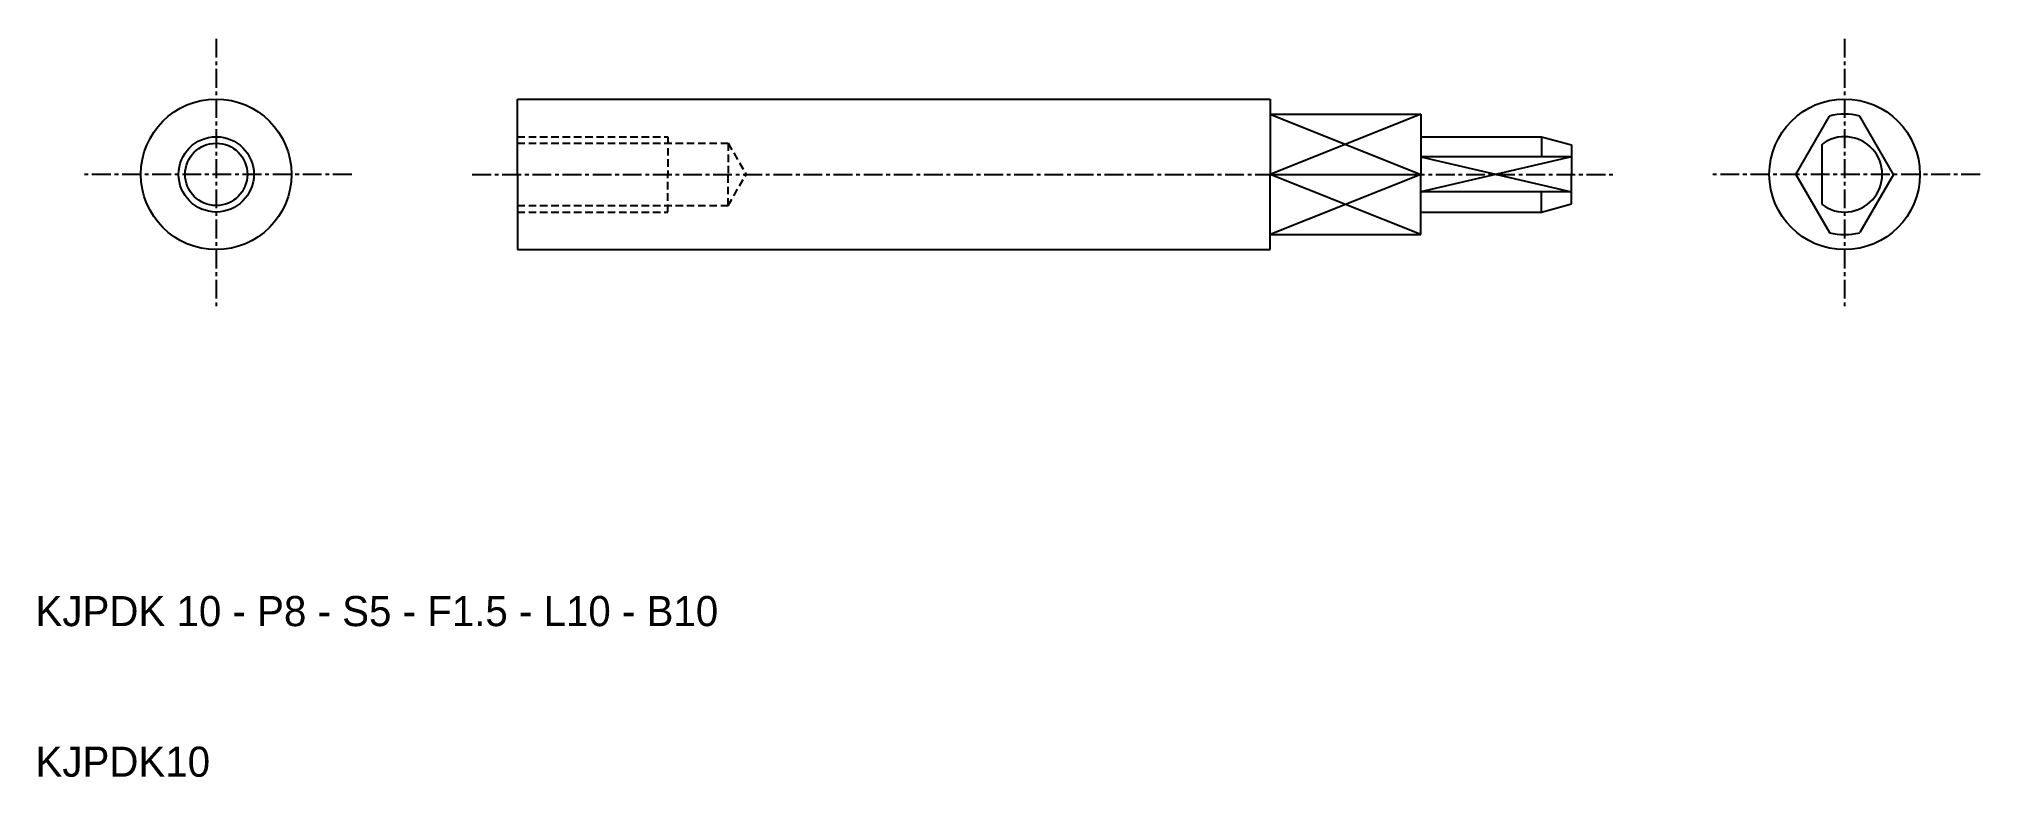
# Model space of a CAD drawing. Extents: x 10 to 139, y 10 to 59.
import ezdxf

# ---------------------------------------------------------------- set-up
doc = ezdxf.new("R2010")
doc.units = 0
doc.linetypes.add('CENTER', pattern=[2, 1.25, -0.25, 0.25, -0.25])
doc.linetypes.add('DASHED', pattern=[0.75, 0.5, -0.25])
doc.layers.get('0').update_dxf_attribs({"linetype": 'CONTINUOUS'})
doc.layers.add('CENTER', color=1, linetype='CENTER')

msp = doc.modelspace()

# ---------------------------------------------------------------- linework, layer by layer
at = {"color": 7, "linetype": 'CONTINUOUS'}
for p, q in [((42, 55), (92, 55)), ((42, 50), (42, 55)), ((92, 55), (92, 54)), ((92, 54), (92, 50)), ((92, 54), (102, 54)), ((102, 54), (102, 52.5)), ((126.91, 50), (129.14, 53.87)), ((133.38, 50), (131.14, 53.87)), ((102, 52.5), (102, 50)), ((102, 52.5), (110, 52.5)), ((110, 52.5), (112, 51.96)), ((110, 52.5), (110, 51.16)), ((112, 51.96), (112, 50)), ((128.64, 48), (128.64, 52)), ((112, 51.16), (102, 51.16)), ((42, 50), (42, 45)), ((92, 46), (92, 50)), ((92, 50), (102, 50)), ((102, 47.5), (102, 50)), ((112, 48.04), (112, 50)), ((126.91, 50), (129.14, 46.13)), ((133.38, 50), (131.14, 46.13)), ((112, 48.84), (102, 48.84)), ((110, 47.5), (110, 48.84)), ((110, 47.5), (112, 48.04)), ((102, 46), (102, 47.5)), ((102, 47.5), (110, 47.5)), ((92, 45), (92, 46)), ((92, 46), (102, 46)), ((42, 45), (92, 45))]:
    msp.add_line(p, q, dxfattribs=at)
at = {"color": 3, "linetype": 'CONTINUOUS'}
for p, q in [((102, 54), (92, 50)), ((92, 54), (102, 50)), ((102, 51.16), (112, 48.84)), ((112, 51.16), (102, 48.84)), ((102, 50), (92, 46)), ((102, 46), (92, 50))]:
    msp.add_line(p, q, dxfattribs=at)
at = {"color": 3, "linetype": 'DASHED'}
for p, q in [((42, 52.5), (52, 52.5)), ((42, 52.07), (56, 52.07)), ((52, 52.5), (52, 50)), ((56, 52.07), (57.19, 50)), ((56, 52.07), (56, 50)), ((52, 47.5), (52, 50)), ((56, 47.93), (57.19, 50)), ((56, 47.93), (56, 50)), ((42, 47.93), (56, 47.93)), ((42, 47.5), (52, 47.5))]:
    msp.add_line(p, q, dxfattribs=at)
at = {"color": 7, "linetype": 'CONTINUOUS'}
for centre, radius in [((22, 50), 5), ((130.14, 50), 5), ((22, 50), 2.07)]:
    msp.add_circle(centre, radius, dxfattribs=at)
at = {"color": 3, "linetype": 'CONTINUOUS'}
msp.add_circle((22, 50), 2.5, dxfattribs=at)
at = {"color": 7, "linetype": 'CONTINUOUS'}
for radius, start, end in [(4, 75.5225, 104.4775), (2.5, 233.1301, 126.8699), (4, 255.5225, 284.4775)]:
    msp.add_arc((130.14, 50), radius, start, end, dxfattribs=at)
at = {"layer": 'CENTER', "color": 1, "linetype": 'CENTER'}
for p, q in [((22, 59), (22, 41)), ((130.14, 59), (130.14, 41)), ((31, 50), (13, 50)), ((39, 50), (115, 50)), ((139.14, 50), (121.14, 50))]:
    msp.add_line(p, q, dxfattribs=at)

# ---------------------------------------------------------------- texts
at = {"color": 7, "linetype": 'CONTINUOUS'}
for s, p in [('KJPDK 10 - P8 - S5 - F1.5 - L10 - B10', (10, 20)), ('KJPDK10', (10, 10))]:
    msp.add_text(s, height=2, dxfattribs=at).set_placement(p)

doc.saveas('drawing.dxf')
